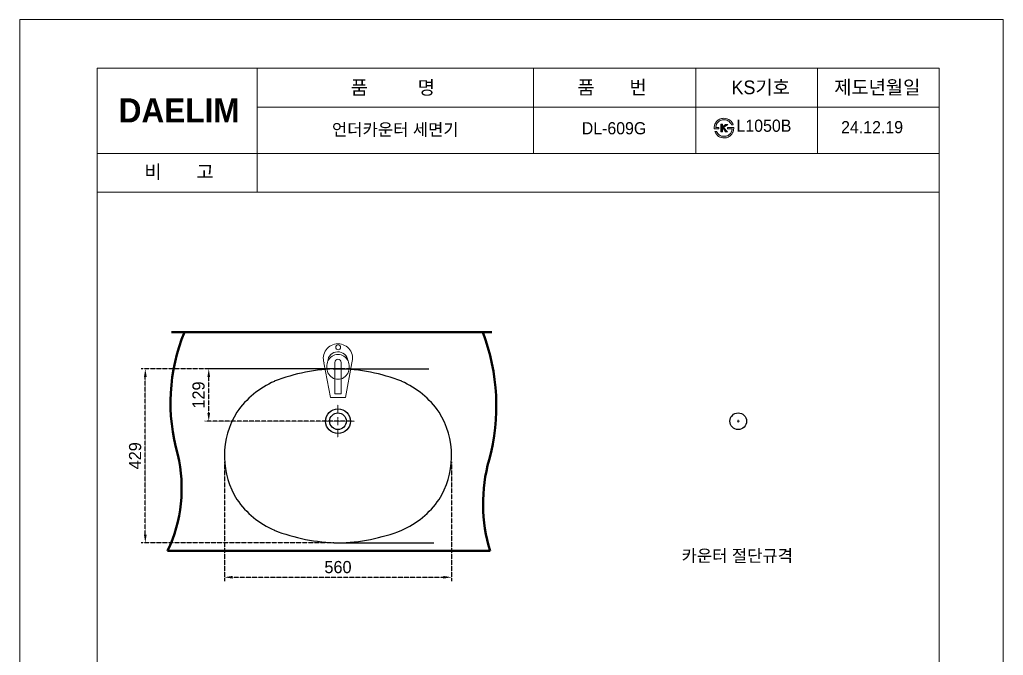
# Model space of a CAD drawing. Header units: millimetres. Extents: x 9033 to 25278, y 315 to 3859.
# Drawn here: x 16325 to 18750, y 2211 to 3779 of the extents above; entities that cross this region are included whole.
import ezdxf

# ---------------------------------------------------------------- set-up
doc = ezdxf.new("R2010")
doc.units = ezdxf.units.MM
doc.header["$LTSCALE"] = 0.1
doc.linetypes.add('AM_ISO02W050x2', pattern=[3.75, 3, -0.75])
doc.linetypes.add('CENTER', pattern=[50.8, 31.75, -6.35, 6.35, -6.35])
for name, color, linetype, lineweight in [('AM_6', 2, 'Continuous', 30), ('CEN', 1, 'CENTER', 5), ('DIM', 3, 'Continuous', 15), ('OUTLINE', 11, 'Continuous', 40), ('YA', 160, 'Continuous', 15)]:
    doc.layers.add(name, color=color, linetype=linetype, lineweight=lineweight)
doc.layers.add('LINE', color=7, linetype='Continuous')
doc.styles.add('h', font='', dxfattribs={"height": 30})
doc.styles.add('STYLE2', font='dutch.ttf', dxfattribs={"height": 25})
doc.styles.add('스타일1', font='txt.shx', dxfattribs={"bigfont": 'ghs.shx'})
doc.styles.get('h').set_extended_font_data('Haansoft Batang')
doc.dimstyles.new('AM_ISO$0', dxfattribs={"dimscale": 10, "dimtxt": 3.5, "dimasz": 2, "dimexe": 1, "dimexo": 1, "dimgap": 1, "dimtad": 1, "dimdec": 0, "dimdsep": 46, "dimtxsty": 'h', "dimcen": 0.5, "dimclrd": 256, "dimclre": 256, "dimclrt": 2, "dimadec": 0, "dimazin": 2, "dimtp": 0.1, "dimtm": 0.1, "dimtfac": 0.71, "dimtdec": 0, "dimtmove": 0, "dimatfit": 3, "dimfxl": 0, "dimlwd": -1, "dimlwe": -1, "dimarcsym": 0})

# ---------------------------------------------------------------- blocks, each defined once
blk = doc.blocks.new('*D95')
at = {"linetype": 'AM_ISO02W050x2'}
for p, q in [((17140.1, 2917.9), (16780.9, 2917.9)), ((16790.9, 2808.6), (16790.9, 2897.9)), ((17140.1, 2788.6), (16780.9, 2788.6))]:
    blk.add_line(p, q, dxfattribs=at)
for points in [[(16787.6, 2897.9), (16794.2, 2897.9), (16790.9, 2917.9)], [(16787.6, 2808.6), (16794.2, 2808.6), (16790.9, 2788.6)]]:
    blk.add_solid(points, dxfattribs=at)
at = {"layer": 'Defpoints', "color": 0, "linetype": 'AM_ISO02W050x2'}
for p in [(16790.9, 2917.9), (17150.1, 2917.9), (17150.1, 2788.6)]:
    blk.add_point(p, dxfattribs=at)
at = {"color": 2, "linetype": 'AM_ISO02W050x2', "insert": (16765.9, 2853.2), "char_height": 30, "attachment_point": 5, "rotation": 90, "style": 'h'}
blk.add_mtext('129', dxfattribs=at)
blk = doc.blocks.new('*D96')
at = {"linetype": 'AM_ISO02W050x2'}
for p, q in [((17099.6, 2917.9), (16624.5, 2918)), ((16634.5, 2508.7), (16634.5, 2898)), ((17099.6, 2488.6), (16624.5, 2488.7))]:
    blk.add_line(p, q, dxfattribs=at)
for points in [[(16631.2, 2898), (16637.9, 2898), (16634.5, 2918)], [(16631.1, 2508.7), (16637.8, 2508.7), (16634.5, 2488.7)]]:
    blk.add_solid(points, dxfattribs=at)
at = {"layer": 'Defpoints', "color": 0, "linetype": 'AM_ISO02W050x2'}
for p in [(16634.5, 2918), (17109.6, 2917.9), (17109.6, 2488.6)]:
    blk.add_point(p, dxfattribs=at)
at = {"color": 2, "linetype": 'AM_ISO02W050x2', "insert": (16609.5, 2703.3), "char_height": 30, "attachment_point": 5, "rotation": 89.9901, "style": 'h'}
blk.add_mtext('429', dxfattribs=at)
blk = doc.blocks.new('*D103')
at = {"linetype": 'AM_ISO02W050x2'}
for p, q in [((16829.6, 2688.6), (16829.6, 2393.6)), ((17389.6, 2688.6), (17389.6, 2393.6)), ((16849.6, 2403.6), (17369.6, 2403.6))]:
    blk.add_line(p, q, dxfattribs=at)
for points in [[(16849.6, 2406.9), (16849.6, 2400.3), (16829.6, 2403.6)], [(17369.6, 2406.9), (17369.6, 2400.3), (17389.6, 2403.6)]]:
    blk.add_solid(points, dxfattribs=at)
at = {"layer": 'Defpoints', "color": 0, "linetype": 'AM_ISO02W050x2'}
for p in [(16829.6, 2698.6), (17389.6, 2698.6), (17389.6, 2403.6)]:
    blk.add_point(p, dxfattribs=at)
at = {"color": 2, "linetype": 'AM_ISO02W050x2', "insert": (17109.6, 2428.6), "char_height": 30, "attachment_point": 5, "rotation": 0.0021, "style": 'h'}
blk.add_mtext('560', dxfattribs=at)

msp = doc.modelspace()

# ---------------------------------------------------------------- hatches: boundary and pattern name
at = {"layer": 'DIM'}
h = msp.add_hatch(color=0, dxfattribs=at)
h.dxf.hatch_style = 1
edge = h.paths.add_edge_path()
edge.add_spline(control_points=[(18047.5, 3527), (18051.2, 3530.4), (18055.8, 3532.1), (18061.4, 3532.1)], knot_values=[9, 9, 9, 9, 10, 10, 10, 10], degree=3, periodic=0)
edge.add_spline(control_points=[(18061.4, 3532.1), (18066.1, 3532.1), (18070.3, 3530.6), (18074, 3527.7)], knot_values=[8, 8, 8, 8, 9, 9, 9, 9], degree=3, periodic=0)
edge.add_spline(control_points=[(18074, 3527.7), (18076.9, 3525.3), (18078.8, 3522.7), (18079.8, 3519.9)], knot_values=[7, 7, 7, 7, 8, 8, 8, 8], degree=3, periodic=0)
edge.add_spline(control_points=[(18079.8, 3519.9), (18079.8, 3519.9), (18084.4, 3519.9), (18084.4, 3519.9)], knot_values=[6.00001, 6.00001, 6.00001, 6.00001, 7, 7, 7, 7], degree=3, periodic=0)
edge.add_spline(control_points=[(18084.4, 3519.9), (18082.6, 3524.4), (18080, 3528), (18076.6, 3530.7)], knot_values=[5, 5, 5, 5, 6, 6, 6, 6], degree=3, periodic=0)
edge.add_spline(control_points=[(18076.6, 3530.7), (18072.4, 3534), (18067.2, 3535.7), (18061, 3535.8)], knot_values=[4, 4, 4, 4, 5, 5, 5, 5], degree=3, periodic=0)
edge.add_spline(control_points=[(18061, 3535.8), (18057, 3535.8), (18053.5, 3535), (18050.3, 3533.5)], knot_values=[3, 3, 3, 3, 4, 4, 4, 4], degree=3, periodic=0)
edge.add_spline(control_points=[(18050.3, 3533.5), (18047.3, 3532.1), (18044.8, 3530.1), (18042.7, 3527.6)], knot_values=[2, 2, 2, 2, 3, 3, 3, 3], degree=3, periodic=0)
edge.add_spline(control_points=[(18042.7, 3527.6), (18040.7, 3525.2), (18039.2, 3522.5), (18038.3, 3519.3)], knot_values=[1, 1, 1, 1, 2, 2, 2, 2], degree=3, periodic=0)
edge.add_spline(control_points=[(18038.3, 3519.3), (18037.4, 3516.3), (18037, 3513.1), (18037.2, 3509.8)], knot_values=[0, 0, 0, 0, 1, 1, 1, 1], degree=3, periodic=0)
edge.add_spline(control_points=[(18037.2, 3509.8), (18037.2, 3509.8), (18037.2, 3509.8), (18037.2, 3509.8), (18037.2, 3509.8), (18049.1, 3509.8), (18049.1, 3509.8), (18049.1, 3509.8), (18049.1, 3513.3), (18049.1, 3513.3), (18049.1, 3513.3), (18041.4, 3513.3), (18041.4, 3513.3), (18041.7, 3519), (18043.7, 3523.6), (18047.5, 3527)], knot_values=[10, 10, 10, 10, 10.99996, 10.99996, 10.99996, 11.99996, 11.99996, 11.99996, 12.99996, 12.99996, 12.99996, 13.99996, 13.99996, 13.99996, 14.99996, 14.99996, 14.99996, 14.99996], degree=3, periodic=0)
h = msp.add_hatch(color=0, dxfattribs=at)
h.dxf.hatch_style = 1
h.paths.add_polyline_path([(18057.9, 3514.4), (18057.9, 3521.1), (18053.5, 3521.1), (18053.5, 3502.2), (18057.9, 3502.2), (18057.9, 3508.9), (18060, 3510.8), (18065.3, 3502.2), (18070.4, 3502.2), (18060, 3513.5), (18070.9, 3520.9), (18065.1, 3520.9)])
h = msp.add_hatch(color=0, dxfattribs=at)
h.dxf.hatch_style = 1
edge = h.paths.add_edge_path()
edge.add_spline(control_points=[(18062.4, 3491.4), (18057.4, 3491.1), (18053, 3492.4), (18049.4, 3495.2)], knot_values=[8, 8, 8, 8, 9, 9, 9, 9], degree=3, periodic=0)
edge.add_spline(control_points=[(18049.4, 3495.2), (18047, 3497.2), (18044.8, 3499.9), (18043, 3503.3)], knot_values=[7, 7, 7, 7, 8, 8, 8, 8], degree=3, periodic=0)
edge.add_spline(control_points=[(18043, 3503.3), (18043, 3503.3), (18038.6, 3503.3), (18038.6, 3503.3)], knot_values=[6.00001, 6.00001, 6.00001, 6.00001, 7, 7, 7, 7], degree=3, periodic=0)
edge.add_spline(control_points=[(18038.6, 3503.3), (18040.7, 3498.1), (18043.9, 3494.1), (18048.2, 3491.3)], knot_values=[5, 5, 5, 5, 6, 6, 6, 6], degree=3, periodic=0)
edge.add_spline(control_points=[(18048.2, 3491.3), (18052.3, 3488.7), (18057, 3487.4), (18062.4, 3487.5)], knot_values=[4, 4, 4, 4, 5, 5, 5, 5], degree=3, periodic=0)
edge.add_spline(control_points=[(18062.4, 3487.5), (18065.7, 3487.5), (18068.8, 3488.1), (18071.7, 3489.5)], knot_values=[3, 3, 3, 3, 4, 4, 4, 4], degree=3, periodic=0)
edge.add_spline(control_points=[(18071.7, 3489.5), (18074.6, 3490.8), (18077.1, 3492.6), (18079.2, 3495)], knot_values=[2, 2, 2, 2, 3, 3, 3, 3], degree=3, periodic=0)
edge.add_spline(control_points=[(18079.2, 3495), (18081.3, 3497.3), (18082.9, 3500.1), (18084, 3503.2)], knot_values=[1, 1, 1, 1, 2, 2, 2, 2], degree=3, periodic=0)
edge.add_spline(control_points=[(18084, 3503.2), (18085.1, 3506.4), (18085.7, 3509.8), (18085.6, 3513.3)], knot_values=[0, 0, 0, 0, 1, 1, 1, 1], degree=3, periodic=0)
edge.add_spline(control_points=[(18085.6, 3513.3), (18085.6, 3513.3), (18085.6, 3513.3), (18085.6, 3513.3), (18085.6, 3513.3), (18070.2, 3513.3), (18070.2, 3513.3), (18070.2, 3513.3), (18070.2, 3509.8), (18070.2, 3509.8), (18070.2, 3509.8), (18081.4, 3509.8), (18081.4, 3509.8), (18080.9, 3503.8), (18078.5, 3499.1), (18074.4, 3495.7)], knot_values=[10, 10, 10, 10, 10.99996, 10.99996, 10.99996, 11.99996, 11.99996, 11.99996, 12.99996, 12.99996, 12.99996, 13.99996, 13.99996, 13.99996, 14.99996, 14.99996, 14.99996, 14.99996], degree=3, periodic=0)
edge.add_spline(control_points=[(18074.4, 3495.7), (18070.8, 3492.8), (18066.8, 3491.4), (18062.4, 3491.4)], knot_values=[9, 9, 9, 9, 10, 10, 10, 10], degree=3, periodic=0)

# ---------------------------------------------------------------- linework, layer by layer
for p, q in [((17097.5, 2917.9), (17333.8, 2917.9)), ((17109.6, 2488.6), (17346, 2488.6))]:
    msp.add_line(p, q)
for centre, radius, start, end in [((17117.1, 2466.3), 451.7, 90.9571, 111.3595), ((17102.2, 2466.3), 451.7, 68.64, 89.0536), ((17042.1, 2684.2), 221.6, 113.8043, 145.1101), ((17177.2, 2684.2), 221.6, 34.8899, 66.1957), ((17031.9, 2703.9), 202.2, 148.0122, 180.1965), ((17187.4, 2703.9), 202.2, 359.8035, 31.9878), ((17006.9, 2699.6), 177.2, 178.8135, 180.3027), ((17032.8, 2703), 203.2, 181.2281, 211.9489), ((17186.4, 2703), 203.2, 328.0511, 358.7719), ((17212.4, 2699.6), 177.2, 359.6973, 1.1865), ((17042.1, 2722.3), 221.6, 214.8899, 246.1957), ((17177.2, 2722.3), 221.6, 293.8043, 325.1101), ((17117.1, 2940.3), 451.7, 248.6405, 269.0429), ((17102.2, 2940.2), 451.7, 270.9464, 291.36)]:
    msp.add_arc(centre, radius, start, end)
at = {"layer": 'CEN', "color": 0}
for p, q in [((17109.6, 2808.6), (17109.6, 2829.1)), ((17109.6, 2778.6), (17109.6, 2798.6)), ((18096.5, 2785.7), (18096.5, 2791.7)), ((18096.5, 2785.7), (18096.5, 2791.7)), ((18096.5, 2785.7), (18096.5, 2791.7)), ((18096.5, 2785.6), (18096.5, 2791.6)), ((18096.5, 2785.6), (18096.5, 2791.6)), ((17089.6, 2788.6), (17069.1, 2788.6)), ((17099.6, 2788.6), (17119.6, 2788.6)), ((17109.6, 2768.6), (17109.6, 2748.1)), ((17129.6, 2788.6), (17150.1, 2788.6)), ((18093.5, 2788.6), (18099.5, 2788.6)), ((18099.5, 2788.6), (18093.5, 2788.6))]:
    msp.add_line(p, q, dxfattribs=at)
at = {"layer": 'LINE', "color": 0}
for centre, radius in [((17109.6, 2788.6), 30.5), ((17109.6, 2788.6), 20.5), ((18096.5, 2788.6), 20.5)]:
    msp.add_circle(centre, radius, dxfattribs=at)
at = {"layer": 'OUTLINE', "color": 0}
for p, q in [((17489.3, 3008.6), (16699, 3008.6)), ((17484.5, 2468.6), (16689.2, 2468.6))]:
    msp.add_line(p, q, dxfattribs=at)
for points in [[(16731, 3008.6, 0.166928), (16714.4, 2705.8, -0.171317), (16689.2, 2468.6, -0.171317)], [(17466.6, 3008.6, -0.158188), (17482.1, 2693, 0.141137), (17484.5, 2468.6, 0.141137)]]:
    msp.add_lwpolyline(points, format="xyb", dxfattribs=at)
at = {"layer": 'YA', "color": 7}
for p, q in [((18592.1, 3659.3), (16516.1, 3659.3)), ((16516.1, 2589.1), (16516.1, 3659.3)), ((16910.6, 3353.3), (16910.6, 3659.3)), ((17592.1, 3449), (17592.1, 3659)), ((17992.1, 3449), (17992.1, 3659)), ((17992.1, 3449), (17992.1, 3659)), ((18292.1, 3449), (18292.1, 3659)), ((18292.1, 3449), (18292.1, 3659)), ((18592.1, 3659.3), (18592.1, 479.3)), ((18592.1, 3563.3), (16910.6, 3563.3)), ((18592.1, 3449.3), (16516.1, 3449.3)), ((18592.1, 3353.3), (16516.1, 3353.3)), ((18592.1, 3353.3), (16516.1, 3353.3)), ((16516.1, 479.3), (16516.1, 2589.1))]:
    msp.add_line(p, q, dxfattribs=at)
at = {"layer": 'YA', "color": 0}
msp.add_lwpolyline([(16324.7, 348.8), (18750.2, 348.8), (18750.2, 3779.2), (16324.7, 3779.2)], close=True, dxfattribs=at)
at = {"layer": 'YA', "color": 7}
msp.add_lwpolyline([(18057.9, 3514.4), (18065.1, 3520.9), (18070.9, 3520.9), (18060, 3513.5), (18070.4, 3502.2), (18065.3, 3502.2), (18060, 3510.8), (18057.9, 3508.9), (18057.9, 3502.2), (18053.5, 3502.2), (18053.5, 3521.1), (18057.9, 3521.1), (18057.9, 3514.4)], close=True, dxfattribs=at)
at = {"layer": 'YA', "color": 0}
for points in [[(17136.8, 2922.6, 1.128152), (17082.5, 2922.6, 1.128152), (17136.8, 2922.6)], [(17101.8, 2855.9), (17101.8, 2933.6, -1), (17117.4, 2933.6), (17117.4, 2855.9), (17101.8, 2855.9)]]:
    msp.add_lwpolyline(points, format="xyb", dxfattribs=at)
for points in [[(17109.5, 2847.1), (17091.1, 2847.1), (17075.1, 2932.4)], [(17109.5, 2847.1), (17127.9, 2847.1), (17143.8, 2932.4)]]:
    msp.add_lwpolyline(points, dxfattribs=at)
msp.add_circle((17109.9, 2970.9), 6, dxfattribs=at)
for centre, radius, start, end in [((17109.5, 2943.4), 36.1, 90.0271, 197.8129), ((17109.3, 2934.9), 25, 7.3344, 176.7063), ((17109.5, 2943.4), 36.1, 342.1871, 89.9729)]:
    msp.add_arc(centre, radius, start, end, dxfattribs=at)
at = {"layer": 'YA', "color": 7}
for points in [[(18037.2, 3509.8), (18037, 3513.1), (18037.4, 3516.3), (18038.3, 3519.3), (18039.2, 3522.5), (18040.7, 3525.2), (18042.7, 3527.6), (18044.8, 3530.1), (18047.3, 3532.1), (18050.3, 3533.5), (18053.5, 3535), (18057, 3535.8), (18061, 3535.8), (18067.2, 3535.7), (18072.4, 3534), (18076.6, 3530.7), (18080, 3528), (18082.6, 3524.4), (18084.4, 3519.9), (18084.4, 3519.9), (18079.8, 3519.9), (18079.8, 3519.9), (18078.8, 3522.7), (18076.9, 3525.3), (18074, 3527.7), (18070.3, 3530.6), (18066.1, 3532.1), (18061.4, 3532.1), (18055.8, 3532.1), (18051.2, 3530.4), (18047.5, 3527), (18043.7, 3523.6), (18041.7, 3519), (18041.4, 3513.3), (18041.4, 3513.3), (18049.1, 3513.3), (18049.1, 3513.3), (18049.1, 3513.3), (18049.1, 3509.8), (18049.1, 3509.8), (18049.1, 3509.8), (18037.2, 3509.8), (18037.2, 3509.8), (18037.2, 3509.8), (18037.2, 3509.8), (18037.2, 3509.8)], [(18085.6, 3513.3), (18085.7, 3509.8), (18085.1, 3506.4), (18084, 3503.2), (18082.9, 3500.1), (18081.3, 3497.3), (18079.2, 3495), (18077.1, 3492.6), (18074.6, 3490.8), (18071.7, 3489.5), (18068.8, 3488.1), (18065.7, 3487.5), (18062.4, 3487.5), (18057, 3487.4), (18052.3, 3488.7), (18048.2, 3491.3), (18043.9, 3494.1), (18040.7, 3498.1), (18038.6, 3503.3), (18038.6, 3503.3), (18043, 3503.3), (18043, 3503.3), (18044.8, 3499.9), (18047, 3497.2), (18049.4, 3495.2), (18053, 3492.4), (18057.4, 3491.1), (18062.4, 3491.4), (18066.8, 3491.4), (18070.8, 3492.8), (18074.4, 3495.7), (18078.5, 3499.1), (18080.9, 3503.8), (18081.4, 3509.8), (18081.4, 3509.8), (18070.2, 3509.8), (18070.2, 3509.8), (18070.2, 3509.8), (18070.2, 3513.3), (18070.2, 3513.3), (18070.2, 3513.3), (18085.6, 3513.3), (18085.6, 3513.3), (18085.6, 3513.3), (18085.6, 3513.3), (18085.6, 3513.3)]]:
    msp.add_open_spline(points, degree=3, knots=[0, 0, 0, 0, 1, 1, 1, 2, 2, 2, 3, 3, 3, 4, 4, 4, 5, 5, 5, 6, 6, 6, 7, 7, 7, 8, 8, 8, 9, 9, 9, 10, 10, 10, 11, 11, 11, 12, 12, 12, 13, 13, 13, 14, 14, 14, 15, 15, 15, 15], dxfattribs=at)

# ---------------------------------------------------------------- texts
at = {"layer": 'AM_6', "color": 0, "char_height": 30, "width": 500.182, "attachment_point": 1, "style": 'STYLE2'}
for s, insert in [('{\\fGulim|b0|i0|c129|p49;언더카운터 세면기}', (17094.8, 3523.2)), ('{\\fGulim|b0|i0|c129|p49;DL-609G}', (17710.6, 3526.3)), ('{\\fGulim|b0|i0|c129|p49;카운터 절단규격}', (17957, 2471.7))]:
    msp.add_mtext(s, dxfattribs=dict(at, insert=insert))
at = {"layer": 'DIM', "color": 0, "char_height": 33.819, "attachment_point": 1, "style": '스타일1'}
for s, insert in [('{\\fGulim|b0|i0|c129|p50;품          명}', (17140.9, 3628.6)), ('{\\fGulim|b0|i0|c129|p50;품       번}', (17699.9, 3629.1)), ('{\\fGulim|b0|i0|c129|p50;KS기호}', (18079.8, 3629.1)), ('{\\fGulim|b0|i0|c129|p50;제도년월일}', (18333.3, 3629.1)), ('{\\fGulim|b0|i0|c129|p50;비       고}', (16632.1, 3420.7))]:
    msp.add_mtext(s, dxfattribs=dict(at, insert=insert))
for s, insert, width in [('{\\fGulim|b0|i0|c129|p50;   \\H0.88708x;L1050B}', (18055.4, 3532.6), 702.697), ('{\\fGulim|b0|i0|c129|p50; \\H0.79087x; \\H1.12165x;24.12.19}', (18328.2, 3529), 270.186)]:
    msp.add_mtext(s, dxfattribs=dict(at, insert=insert, width=width))
at = {"layer": 'YA', "color": 7, "insert": (16568.9, 3585.1), "char_height": 59.437, "width": 290.871, "attachment_point": 1, "style": 'h'}
msp.add_mtext('{\\fHYGraphic-Medium|b1|i0|c129|p18;DAELIM}', dxfattribs=at)

# ---------------------------------------------------------------- dimensions: what is measured, and where the dimension line sits
at = {"linetype": 'AM_ISO02W050x2'}
dim = msp.add_aligned_dim(p1=(17109.6, 2488.6), p2=(17109.6, 2917.9), distance=475.1, dimstyle='AM_ISO$0', dxfattribs=at)
dim.commit()
dim.dimension.update_dxf_attribs({"geometry": '*D96', "text_midpoint": (16609.5, 2703.3)})
dim = msp.add_linear_dim(base=(16790.9, 2917.9), p1=(17150.1, 2788.6), p2=(17150.1, 2917.9), angle=90, dimstyle='AM_ISO$0', dxfattribs=at)
dim.commit()
dim.dimension.update_dxf_attribs({"geometry": '*D95', "text_midpoint": (16765.9, 2853.2)})
at = {"color": 7, "linetype": 'AM_ISO02W050x2'}
dim = msp.add_aligned_dim(p1=(16829.6, 2698.6), p2=(17389.6, 2698.6), distance=-295, dimstyle='AM_ISO$0', dxfattribs=at)
dim.commit()
dim.dimension.update_dxf_attribs({"geometry": '*D103', "text_midpoint": (17109.6, 2428.6)})

doc.saveas('drawing.dxf')
